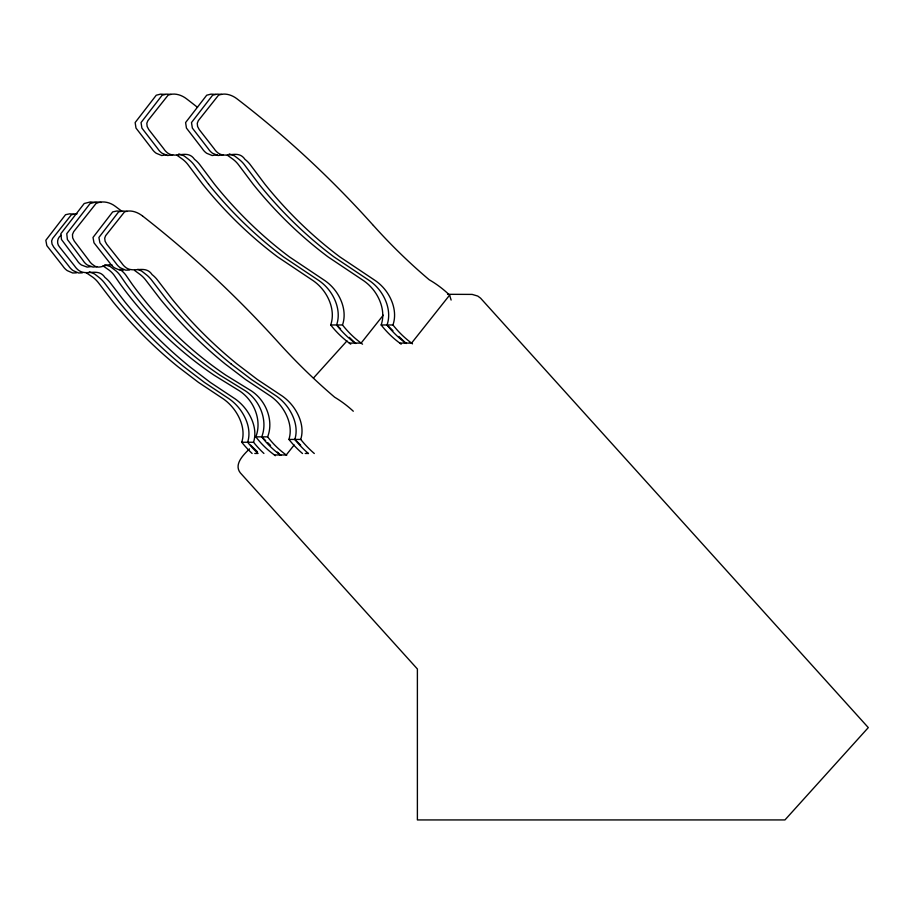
<?xml version="1.0" encoding="UTF-8"?>
<svg xmlns="http://www.w3.org/2000/svg" width="914" height="914" viewBox="0 0 914 914"><rect width="100%" height="100%" fill="white"/><g stroke="black" fill="none" stroke-linecap="round" stroke-linejoin="round"><path stroke-width="1.37" d="M252.115 453.458A109.234 98.621 90 0 1 241.753 442.25C245.398 430.802 240.908 418.429 233.973 409.186A52.064 47.002 -90 0 0 223.587 399.064L198.544 382.429L178.07 366.822A476.822 430.471 90 0 1 113.245 302.088L98.198 282.449A32.71 29.534 -90 0 0 93.137 277.456L86.042 272.589M263.929 453.458A109.234 98.621 -90 0 1 253.555 442.25C257.2 430.802 252.71 418.429 245.775 409.186A52.064 47.002 -90 0 0 235.389 399.064L210.346 382.429L189.872 366.822A476.822 430.471 90 0 1 125.047 302.088L110 282.449A32.71 29.534 -90 0 0 104.95 277.456C98.289 267.345 87.081 276.142 79.038 270.613A18.451 16.658 90 0 1 74.594 265.963L59.616 247.088C56.382 243.57 57.102 238.04 61.055 235.252M302.511 453.515A109.234 98.621 90 0 1 288.927 439.428C292.56 427.992 288.07 415.607 281.146 406.364A52.064 47.002 -90 0 0 270.75 396.253L245.706 379.607L225.244 364.001A476.822 430.471 90 0 1 160.407 299.266L145.372 279.627A32.71 29.534 -90 0 0 140.31 274.634L134.507 270.361M308.418 453.515A109.234 98.621 -90 0 1 294.822 439.428C298.467 427.992 293.977 415.607 287.042 406.364A52.064 47.002 90 0 0 276.656 396.253L251.613 379.607L231.139 364.001M314.313 453.515A109.234 98.621 -90 0 1 300.729 439.428C304.362 427.992 299.872 415.607 292.948 406.364A52.064 47.002 -90 0 0 282.552 396.253L257.508 379.607L237.046 364.001A476.822 430.471 90 0 1 172.209 299.266L157.174 279.627A32.71 29.534 -90 0 0 152.112 274.634C145.452 264.523 134.244 273.32 126.212 267.802A18.451 16.658 -90 0 1 121.756 263.152L106.778 244.278L105.099 241.239L104.699 238.154L105.647 235.675L124.51 211.899C130.691 209.523 137.58 212.128 142.561 216.001M350.736 344.178A8.1 7.312 -90 0 1 349.319 343.093A102.185 92.257 90 0 1 330.708 324.973C334.741 313.376 330.799 300.466 323.727 290.903A48.693 43.963 -90 0 0 313.342 280.792L277.662 256.925A445.472 402.171 90 0 1 202.68 184.205L187.793 164.383A30.596 27.614 90 0 0 182.731 159.379L176.882 155.163M340.534 328.789L336.615 324.973C340.648 313.376 336.695 300.466 329.634 290.903A48.693 43.963 90 0 0 319.237 280.792L283.557 256.925A445.472 402.171 90 0 1 208.575 184.205M362.538 344.178A8.1 7.312 -90 0 1 361.121 343.093A102.185 92.257 90 0 1 342.51 324.973C346.543 313.376 342.601 300.466 335.529 290.903A48.693 43.963 -90 0 0 325.144 280.792L289.464 256.925A445.472 402.171 -90 0 1 214.482 184.205L199.595 164.383A30.596 27.614 90 0 0 194.533 159.379C187.599 149.028 176.333 158.785 168.05 153.278A17.263 15.595 -90 0 1 163.617 148.605L148.765 129.56L147.143 126.475L146.811 123.287L147.874 120.671L168.05 95.227C174.254 92.565 181.418 94.85 186.525 98.803A1073.813 969.446 -90 0 1 197.538 107.372M401.177 344.178A8.1 7.312 -90 0 1 399.772 343.093A102.185 92.257 -90 0 1 381.161 324.973C385.194 313.376 381.241 300.466 374.18 290.903A48.693 43.963 -90 0 0 363.783 280.792L328.103 256.925A445.472 402.171 90 0 1 253.121 184.205L238.234 164.383A30.596 27.614 -90 0 0 233.173 159.379L227.323 155.163M392.94 330.697L387.056 324.973C391.089 313.376 387.148 300.466 380.075 290.903A48.693 43.963 -90 0 0 369.69 280.792L334.01 256.925A445.472 402.171 90 0 1 259.028 184.205L244.141 164.383A30.596 27.614 -90 0 0 239.08 159.379L234.521 155.871L229.254 153.906M412.488 343.858A8.1 7.312 -90 0 1 411.574 343.093A102.185 92.257 -90 0 1 392.963 324.973C396.996 313.376 393.043 300.466 385.982 290.903A48.693 43.963 -90 0 0 375.585 280.792L339.905 256.925A445.472 402.171 90 0 1 264.923 184.205L250.036 164.383A30.596 27.614 -90 0 0 244.975 159.379C238.051 149.028 226.786 158.785 218.503 153.278A17.263 15.595 90 0 1 214.059 148.605L199.218 129.56L197.584 126.475L197.264 123.287L198.315 120.671L218.492 95.227C224.695 92.565 231.87 94.85 236.966 98.803A1073.813 969.446 -90 0 1 373.38 225.472M275.377 455.72A7.369 6.649 -90 0 1 274.451 454.966A92.577 83.574 -90 0 1 255.84 436.846C260.456 424.987 257.417 411.277 250.15 401.155A44.112 39.816 -90 0 0 239.765 391.032L214.093 375.197A402.651 363.509 -90 0 1 120.591 284.54L113.942 274.965A27.694 24.998 -90 0 0 108.88 269.961L102.962 265.837M265.666 440.662L261.747 436.846C266.362 424.987 263.323 411.277 256.057 401.155A44.112 39.816 -90 0 0 245.66 391.032L219.988 375.197A402.651 363.509 -90 0 1 126.486 284.54L119.837 274.965A27.694 24.998 90 0 0 114.787 269.961L110.183 266.511L104.767 264.729M286.71 455.366A7.369 6.649 -90 0 1 286.253 454.966A92.577 83.574 90 0 1 267.642 436.846C272.258 424.987 269.219 411.277 261.952 401.155A44.112 39.816 -90 0 0 251.567 391.032L225.895 375.197A402.651 363.509 -90 0 1 132.393 284.54L125.744 274.965A27.694 24.998 -90 0 0 120.682 269.961L119.688 269.287M383.252 315.193L361.121 343.093L349.319 343.093M294.148 445.015L286.253 454.966L274.451 454.966M249.488 448.9C243.798 454.532 233.516 464.221 240.313 472.858L417.39 668.991L417.39 819.938L784.955 819.927L868.3 727.601L480.581 298.17L477.771 296.067L472.172 294.411L447.552 294.308M313.525 377.973L346.977 340.922M166.839 154.763L161.732 155.529L156.248 153.278A17.263 15.595 90 0 1 151.815 148.605L136.003 128.074L135.146 122.556L156.248 95.227L160.544 94.131L165.263 94.393M172.735 154.763L167.639 155.529L162.155 153.278A17.263 15.595 90 0 1 157.711 148.605L141.899 128.074L141.053 122.556L162.144 95.227L166.439 94.131L171.169 94.393M217.281 154.763L212.185 155.529L206.701 153.278A17.263 15.595 90 0 1 202.257 148.605L186.445 128.074L185.599 122.556L206.69 95.227L210.985 94.131L215.715 94.393M223.187 154.763L218.08 155.529L212.596 153.278A17.263 15.595 90 0 1 208.163 148.605L192.351 128.074L191.494 122.556L212.596 95.227L216.881 94.131L221.611 94.393M91.24 266.568L87.104 267.094L81.472 265.026A15.652 14.133 -90 0 1 77.05 260.341L61.489 239.502L60.861 233.698L84.214 203.514L90.372 201.948L95.364 202.428M97.147 266.568L93.011 267.094L87.378 265.026A15.652 14.133 90 0 1 82.957 260.341L67.385 239.502L66.756 233.698L90.12 203.514L96.278 201.948L101.26 202.428M76.456 272.852L72.64 272.978L67.236 270.613A18.451 16.658 90 0 1 62.792 265.963L46.831 245.626L45.837 240.279L65.534 214.71L69.67 213.819L74.274 214.23M82.351 272.852L78.535 272.978L73.143 270.613A18.451 16.658 90 0 1 68.687 265.963L53.709 247.088L52.029 244.061L51.63 240.976L52.578 238.497L71.441 214.71L77.073 213.807M123.619 270.03L119.803 270.167L114.399 267.802A18.451 16.658 90 0 1 109.954 263.152L93.993 242.804L93.011 237.457L112.696 211.899L116.843 210.997L121.436 211.42M129.525 270.03L125.698 270.167L120.305 267.802A18.451 16.658 90 0 1 115.861 263.152L99.9 242.804L98.906 237.457L118.603 211.899L122.739 210.997L127.343 211.42M330.708 324.973L342.51 324.973M381.149 324.973L392.963 324.973M399.772 343.093L411.574 343.093L449.619 295.119L451.116 300.055M255.84 436.846L267.642 436.846M288.915 439.428L300.717 439.428M241.753 442.25L253.555 442.25M254.789 453.458L258.022 453.458A109.292 98.666 -90 0 1 247.648 442.25C251.304 430.814 246.803 418.429 239.879 409.186A52.064 47.002 90 0 0 229.483 399.064L204.45 382.429L183.977 366.822A476.822 430.471 -90 0 1 119.14 302.088L104.105 282.449A32.71 29.534 90 0 0 99.043 277.456L94.508 273.903L89.344 271.824M305.23 453.458L308.464 453.458M112.045 264.946C105.636 263.506 99.26 270.338 93.274 265.026A15.652 14.133 90 0 1 88.852 260.341L74.228 241.022L72.663 237.846L72.48 234.487L73.703 231.653L96.016 203.514C102.231 200.452 109.84 202.165 115.175 206.233A972.096 877.611 90 0 1 121.859 211.283M178.813 153.906L184.068 155.871L188.627 159.379A30.596 27.614 -90 0 1 193.688 164.383L208.575 184.217M137.808 269.322L141.681 271.081L146.206 274.634A32.71 29.534 90 0 1 151.267 279.627L166.314 299.266A476.822 430.471 -90 0 0 231.151 364.001M280.472 454.966L280.918 455.378L280.244 454.966M398.812 336.421L406.227 343.504L405.553 343.093M355.34 343.093L355.786 343.504L355.112 343.093A102.185 92.257 -90 0 1 336.615 324.973M349.342 337.369L355.226 343.093M294.822 439.428L300.695 445.152M267.619 442.57L270.555 445.426M277.422 452.099L280.358 454.966A92.577 83.574 90 0 1 261.747 436.846M250.596 445.107L257.451 451.779M405.667 343.081A102.185 92.257 90 0 1 387.056 324.973M449.608 295.131A116.112 104.836 90 0 0 429.237 279.787A600.521 542.151 90 0 1 373.392 225.461M353.307 411.231A123.79 111.759 -90 0 0 334.65 397.213A642.405 579.956 90 0 1 278.793 342.887A1148.361 1036.739 90 0 0 142.561 216.001"/></g></svg>
